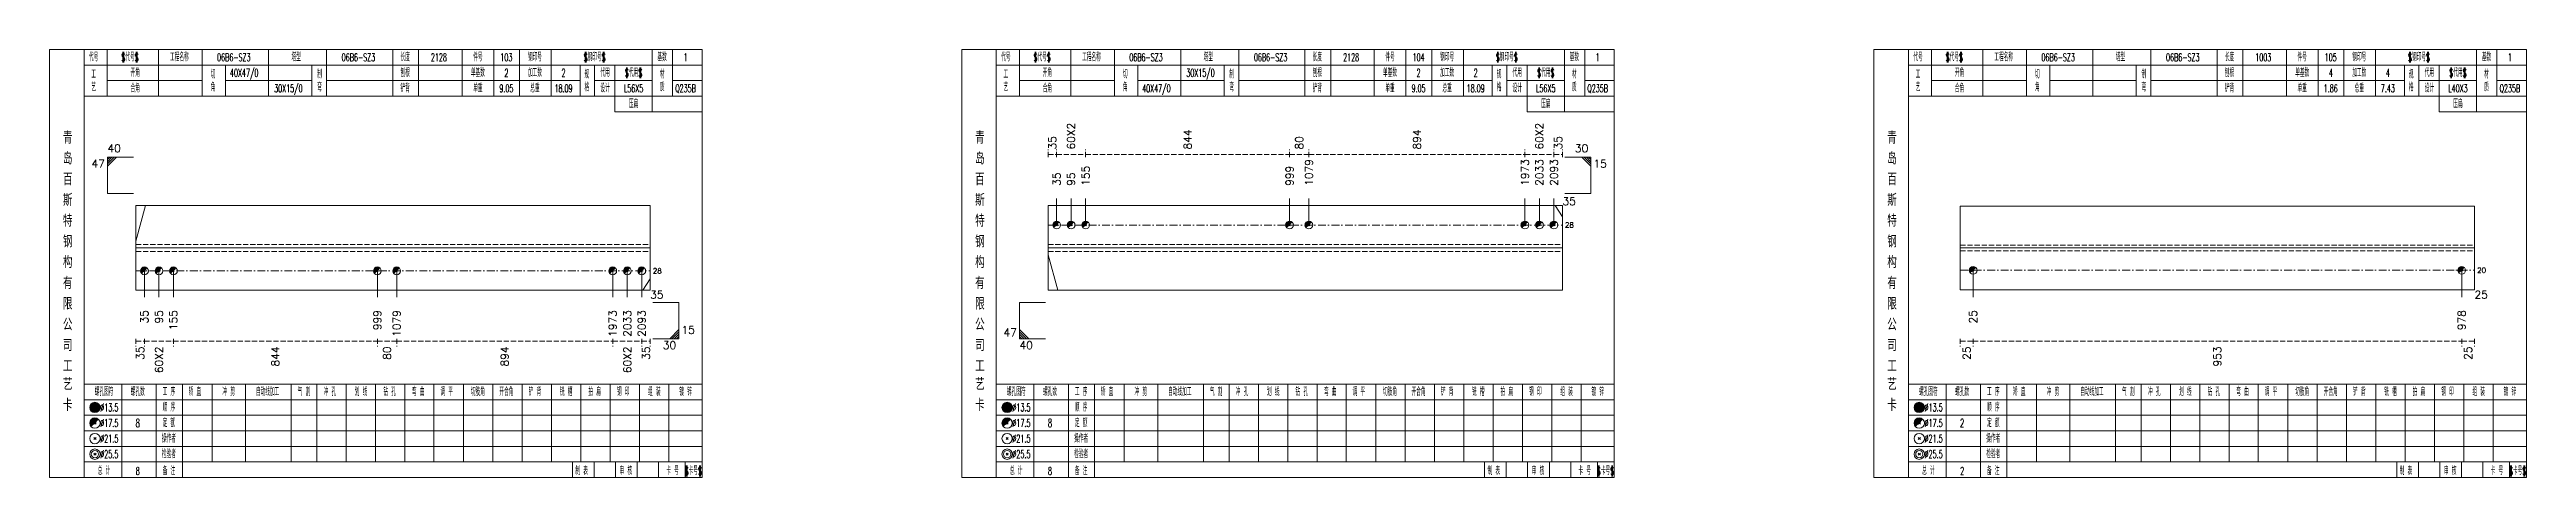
# Model space of a CAD drawing. Extents: x -533 to 8774, y 0 to 7979.
# Drawn here: x 703 to 1657, y 7758 to 7923 of the extents above; entities that cross this region are included whole.
import ezdxf
from ezdxf.enums import TextEntityAlignment as Align

# ---------------------------------------------------------------- set-up
doc = ezdxf.new("R2010")
doc.units = 0
doc.header["$MEASUREMENT"] = 0
doc.linetypes.add('一点画线', pattern=[5.2, 3, -1, 0.2, -1])
doc.linetypes.add('虚线', pattern=[2.75, 2, -0.75])
doc.layers.get('0').update_dxf_attribs({"linetype": 'CONTINUOUS', "lineweight": 25})
for name, color, linetype, lineweight in [('1', 7, 'CONTINUOUS', 25), ('4', 7, 'CONTINUOUS', 25), ('5', 7, 'CONTINUOUS', 25)]:
    doc.layers.add(name, color=color, linetype=linetype, lineweight=lineweight)
doc.styles.get("Standard").update_dxf_attribs({"font": 'simplex.shx', "width": 0.7, "height": 3, "bigfont": 'gbhzfs.shx'})

# ---------------------------------------------------------------- blocks, each defined once
blk = doc.blocks.new('孔17.5')
at = {"layer": '5', "color": 7, "linetype": 'Continuous', "lineweight": 0}
for p, q in [((-0.2, -0.2), (0.2, 0.2)), ((-0.2, 0.2), (0.2, -0.2))]:
    blk.add_line(p, q, dxfattribs=at)
at = {"layer": '5', "color": 7, "linetype": 'Continuous', "lineweight": 13}
blk.add_circle((0, 0), 1, dxfattribs=at)
for radius in [0.9, 0.8, 0.7, 0.6, 0.5, 0.4, 0.3, 0.2, 0.1]:
    blk.add_arc((0, 0), radius, 45, 225, dxfattribs=at)

msp = doc.modelspace()

# ---------------------------------------------------------------- linework, layer by layer
at = {"color": 8, "linetype": '虚线', "lineweight": 9}
for p, q in [((1087.5, 7881.27), (1087.5, 7884.27)), ((1087.5, 7882.27), (1090.76, 7882.27)), ((1090.76, 7881.27), (1090.76, 7884.27)), ((1090.76, 7881.27), (1090.76, 7884.27)), ((1090.76, 7882.27), (1101.93, 7882.27)), ((1101.93, 7881.27), (1101.93, 7884.27)), ((1101.93, 7881.27), (1101.93, 7884.27)), ((1101.93, 7882.27), (1180.5, 7882.27)), ((1180.5, 7881.27), (1180.5, 7884.27)), ((1180.5, 7881.27), (1180.5, 7884.27)), ((1180.5, 7882.27), (1187.95, 7882.27)), ((1187.95, 7881.27), (1187.95, 7884.27)), ((1187.95, 7881.27), (1187.95, 7884.27)), ((1187.95, 7882.27), (1271.17, 7882.27)), ((1271.17, 7881.27), (1271.17, 7884.27)), ((1271.17, 7881.27), (1271.17, 7884.27)), ((1271.17, 7882.27), (1282.34, 7882.27)), ((1282.34, 7881.27), (1282.34, 7884.27)), ((1282.34, 7881.27), (1282.34, 7884.27)), ((1282.34, 7882.27), (1285.6, 7882.27)), ((1285.6, 7881.27), (1285.6, 7884.27)), ((736.1, 7811.27), (736.1, 7808.27)), ((736.1, 7810.27), (739.36, 7810.27)), ((739.36, 7811.27), (739.36, 7808.27)), ((739.36, 7811.27), (739.36, 7808.27)), ((739.36, 7810.27), (750.53, 7810.27)), ((750.53, 7811.27), (750.53, 7808.27)), ((750.53, 7811.27), (750.53, 7808.27)), ((750.53, 7810.27), (829.1, 7810.27)), ((829.1, 7811.27), (829.1, 7808.27)), ((829.1, 7811.27), (829.1, 7808.27)), ((829.1, 7810.27), (836.55, 7810.27)), ((836.55, 7811.27), (836.55, 7808.27)), ((836.55, 7811.27), (836.55, 7808.27)), ((836.55, 7810.27), (919.77, 7810.27)), ((919.77, 7811.27), (919.77, 7808.27)), ((919.77, 7811.27), (919.77, 7808.27)), ((919.77, 7810.27), (930.94, 7810.27)), ((930.94, 7811.27), (930.94, 7808.27)), ((930.94, 7811.27), (930.94, 7808.27)), ((930.94, 7810.27), (934.2, 7810.27)), ((934.2, 7811.27), (934.2, 7808.27)), ((1438.9, 7811.27), (1438.9, 7808.27)), ((1438.9, 7810.27), (1443.84, 7810.27)), ((1443.84, 7811.27), (1443.84, 7808.27)), ((1443.84, 7811.27), (1443.84, 7808.27)), ((1443.84, 7810.27), (1632.06, 7810.27)), ((1632.06, 7811.27), (1632.06, 7808.27)), ((1632.06, 7811.27), (1632.06, 7808.27)), ((1632.06, 7810.27), (1637, 7810.27)), ((1637, 7811.27), (1637, 7808.27))]:
    msp.add_line(p, q, dxfattribs=at)
at = {"color": 7, "linetype": 'Continuous', "lineweight": 13}
for p, q in [((725.1, 7881.27), (735.1, 7881.27)), ((725.1, 7867.27), (725.1, 7881.27)), ((725.97, 7881.27), (725.1, 7880.4)), ((726.85, 7881.27), (725.1, 7879.52)), ((727.72, 7881.27), (725.1, 7878.65)), ((728.6, 7881.27), (725.1, 7877.77)), ((1296.6, 7881.27), (1286.6, 7881.27)), ((1293.1, 7881.27), (1296.6, 7877.77)), ((1293.97, 7881.27), (1296.6, 7878.65)), ((1294.85, 7881.27), (1296.6, 7879.52)), ((1295.72, 7881.27), (1296.6, 7880.4)), ((1296.6, 7867.27), (1296.6, 7881.27)), ((725.1, 7867.27), (735.1, 7867.27)), ((736.1, 7848.9), (739.82, 7862.61)), ((1090.76, 7855.11), (1090.76, 7865.27)), ((1096.34, 7855.11), (1096.34, 7865.27)), ((1101.93, 7855.11), (1101.93, 7865.27)), ((1180.5, 7855.11), (1180.5, 7865.27)), ((1187.95, 7855.11), (1187.95, 7865.27)), ((1271.17, 7855.11), (1271.17, 7865.27)), ((1276.76, 7855.11), (1276.76, 7865.27)), ((1282.34, 7855.11), (1282.34, 7865.27)), ((1285.6, 7858.23), (1282.81, 7862.61)), ((1296.6, 7867.27), (1286.6, 7867.27)), ((1087.5, 7843.64), (1091.22, 7829.93)), ((739.36, 7837.43), (739.36, 7827.27)), ((744.94, 7837.43), (744.94, 7827.27)), ((750.53, 7837.43), (750.53, 7827.27)), ((829.1, 7837.43), (829.1, 7827.27)), ((836.55, 7837.43), (836.55, 7827.27)), ((919.77, 7837.43), (919.77, 7827.27)), ((925.36, 7837.43), (925.36, 7827.27)), ((930.94, 7837.43), (930.94, 7827.27)), ((934.2, 7834.31), (931.41, 7829.93)), ((1443.84, 7837.65), (1443.84, 7827.27)), ((1632.06, 7837.65), (1632.06, 7827.27)), ((945.2, 7825.27), (935.2, 7825.27)), ((945.2, 7825.27), (945.2, 7811.27)), ((1076.5, 7825.27), (1086.5, 7825.27)), ((1076.5, 7825.27), (1076.5, 7811.27)), ((945.2, 7811.27), (935.2, 7811.27)), ((941.7, 7811.27), (945.2, 7814.77)), ((942.57, 7811.27), (945.2, 7813.9)), ((943.45, 7811.27), (945.2, 7813.02)), ((944.32, 7811.27), (945.2, 7812.15)), ((1080, 7811.27), (1076.5, 7814.77)), ((1079.12, 7811.27), (1076.5, 7813.9)), ((1078.25, 7811.27), (1076.5, 7813.02)), ((1077.38, 7811.27), (1076.5, 7812.15)), ((1076.5, 7811.27), (1086.5, 7811.27))]:
    msp.add_line(p, q, dxfattribs=at)
at = {"color": 7, "linetype": 'Continuous', "lineweight": 18}
for p, q in [((736.1, 7862.61), (736.1, 7829.93)), ((736.1, 7862.61), (934.2, 7862.61)), ((934.2, 7862.61), (934.2, 7829.93)), ((1087.5, 7862.61), (1087.5, 7829.93)), ((1087.5, 7862.61), (1285.6, 7862.61)), ((1285.6, 7862.61), (1285.6, 7829.93)), ((1438.9, 7862.4), (1438.9, 7830.15)), ((1438.9, 7862.4), (1637, 7862.4)), ((1637, 7862.4), (1637, 7830.15)), ((736.1, 7846.27), (934.2, 7846.27)), ((1087.5, 7846.27), (1285.6, 7846.27)), ((1438.9, 7846.27), (1637, 7846.27))]:
    msp.add_line(p, q, dxfattribs=at)
at = {"color": 3, "linetype": '一点画线', "lineweight": 13}
for p, q in [((1087.5, 7855.11), (1285.6, 7855.11)), ((736.1, 7837.43), (934.2, 7837.43)), ((1438.9, 7837.65), (1637, 7837.65))]:
    msp.add_line(p, q, dxfattribs=at)
at = {"color": 1, "linetype": '虚线', "lineweight": 18}
for p, q in [((736.1, 7847.61), (934.2, 7847.61)), ((736.1, 7844.93), (934.2, 7844.93)), ((1087.5, 7847.61), (1285.6, 7847.61)), ((1087.5, 7844.93), (1285.6, 7844.93)), ((1438.9, 7847.4), (1637, 7847.4)), ((1438.9, 7845.15), (1637, 7845.15))]:
    msp.add_line(p, q, dxfattribs=at)
at = {"layer": '1', "color": 7, "linetype": 'Continuous', "lineweight": 18}
for p, q in [((736.1, 7829.93), (934.2, 7829.93)), ((1087.5, 7829.93), (1285.6, 7829.93)), ((1438.9, 7830.15), (1637, 7830.15))]:
    msp.add_line(p, q, dxfattribs=at)
at = {"layer": '4', "color": 1, "linetype": 'Continuous', "lineweight": 18}
for p, q in [((716.1, 7757.77), (716.1, 7922.77)), ((725, 7904.77), (725, 7922.77)), ((744.8, 7904.77), (744.8, 7922.77)), ((761.6, 7904.77), (761.6, 7922.77)), ((787.2, 7904.77), (787.2, 7922.77)), ((809.5, 7904.77), (809.5, 7922.77)), ((835, 7904.77), (835, 7922.77)), ((845, 7904.77), (845, 7922.77)), ((861.7, 7904.77), (861.7, 7922.77)), ((873.9, 7904.77), (873.9, 7922.77)), ((883.9, 7904.77), (883.9, 7922.77)), ((896.1, 7904.77), (896.1, 7922.77)), ((935, 7898.77), (935, 7922.77)), ((942.8, 7904.77), (942.8, 7922.77)), ((1067.5, 7757.77), (1067.5, 7922.77)), ((1076.4, 7904.77), (1076.4, 7922.77)), ((1096.2, 7904.77), (1096.2, 7922.77)), ((1113, 7904.77), (1113, 7922.77)), ((1138.6, 7904.77), (1138.6, 7922.77)), ((1160.9, 7904.77), (1160.9, 7922.77)), ((1186.4, 7904.77), (1186.4, 7922.77)), ((1196.4, 7904.77), (1196.4, 7922.77)), ((1213.1, 7904.77), (1213.1, 7922.77)), ((1225.3, 7904.77), (1225.3, 7922.77)), ((1235.3, 7904.77), (1235.3, 7922.77)), ((1247.5, 7904.77), (1247.5, 7922.77)), ((1286.4, 7898.77), (1286.4, 7922.77)), ((1294.2, 7904.77), (1294.2, 7922.77)), ((1418.9, 7757.77), (1418.9, 7922.77)), ((1427.8, 7904.77), (1427.8, 7922.77)), ((1447.6, 7904.77), (1447.6, 7922.77)), ((1464.4, 7904.77), (1464.4, 7922.77)), ((1490, 7904.77), (1490, 7922.77)), ((1512.3, 7904.77), (1512.3, 7922.77)), ((1537.8, 7904.77), (1537.8, 7922.77)), ((1547.8, 7904.77), (1547.8, 7922.77)), ((1564.5, 7904.77), (1564.5, 7922.77)), ((1576.7, 7904.77), (1576.7, 7922.77)), ((1586.7, 7904.77), (1586.7, 7922.77)), ((1598.9, 7904.77), (1598.9, 7922.77)), ((1637.8, 7898.77), (1637.8, 7922.77)), ((1645.6, 7904.77), (1645.6, 7922.77)), ((716.1, 7916.77), (954.2, 7916.77)), ((725, 7910.77), (761.6, 7910.77)), ((770.6, 7904.77), (770.6, 7916.77)), ((770.6, 7910.77), (803.9, 7910.77)), ((803.9, 7904.77), (803.9, 7916.77)), ((809.5, 7910.77), (907.2, 7910.77)), ((907.2, 7904.77), (907.2, 7916.77)), ((912.8, 7904.77), (912.8, 7916.77)), ((912.8, 7910.77), (935, 7910.77)), ((920.6, 7898.77), (920.6, 7916.77)), ((942.8, 7910.77), (954.2, 7910.77)), ((1067.5, 7916.77), (1305.6, 7916.77)), ((1076.4, 7910.77), (1113, 7910.77)), ((1122, 7904.77), (1122, 7916.77)), ((1122, 7910.77), (1155.3, 7910.77)), ((1155.3, 7904.77), (1155.3, 7916.77)), ((1160.9, 7910.77), (1258.6, 7910.77)), ((1258.6, 7904.77), (1258.6, 7916.77)), ((1264.2, 7904.77), (1264.2, 7916.77)), ((1264.2, 7910.77), (1286.4, 7910.77)), ((1272, 7898.77), (1272, 7916.77)), ((1294.2, 7910.77), (1305.6, 7910.77)), ((1418.9, 7916.77), (1657, 7916.77)), ((1427.8, 7910.77), (1464.4, 7910.77)), ((1473.4, 7904.77), (1473.4, 7916.77)), ((1473.4, 7910.77), (1506.7, 7910.77)), ((1506.7, 7904.77), (1506.7, 7916.77)), ((1512.3, 7910.77), (1610, 7910.77)), ((1610, 7904.77), (1610, 7916.77)), ((1615.6, 7904.77), (1615.6, 7916.77)), ((1615.6, 7910.77), (1637.8, 7910.77)), ((1623.4, 7898.77), (1623.4, 7916.77)), ((1645.6, 7910.77), (1657, 7910.77)), ((716.1, 7904.77), (954.2, 7904.77)), ((1067.5, 7904.77), (1305.6, 7904.77)), ((1418.9, 7904.77), (1657, 7904.77)), ((920.6, 7898.77), (954.2, 7898.77)), ((1272, 7898.77), (1305.6, 7898.77)), ((1623.4, 7898.77), (1657, 7898.77)), ((716.1, 7793.77), (954.2, 7793.77)), ((716.1, 7787.77), (954.2, 7787.77)), ((730.6, 7757.77), (730.6, 7793.77)), ((743.9, 7757.77), (743.9, 7793.77)), ((754, 7757.77), (754, 7793.77)), ((765.4, 7763.77), (765.4, 7793.77)), ((778.3, 7763.77), (778.3, 7793.77)), ((795.9, 7763.77), (795.9, 7793.77)), ((805.8, 7763.77), (805.8, 7793.77)), ((817.1, 7763.77), (817.1, 7793.77)), ((828.4, 7763.77), (828.4, 7793.77)), ((839.7, 7763.77), (839.7, 7793.77)), ((850.9, 7763.77), (850.9, 7793.77)), ((862.3, 7763.77), (862.3, 7793.77)), ((873.6, 7763.77), (873.6, 7793.77)), ((884.9, 7763.77), (884.9, 7793.77)), ((896.2, 7763.77), (896.2, 7793.77)), ((907.5, 7763.77), (907.5, 7793.77)), ((918.8, 7763.77), (918.8, 7793.77)), ((930.1, 7763.77), (930.1, 7793.77)), ((941.4, 7763.77), (941.4, 7793.77)), ((1067.5, 7793.77), (1305.6, 7793.77)), ((1067.5, 7787.77), (1305.6, 7787.77)), ((1082, 7757.77), (1082, 7793.77)), ((1095.3, 7757.77), (1095.3, 7793.77)), ((1105.4, 7757.77), (1105.4, 7793.77)), ((1116.8, 7763.77), (1116.8, 7793.77)), ((1129.7, 7763.77), (1129.7, 7793.77)), ((1147.3, 7763.77), (1147.3, 7793.77)), ((1157.2, 7763.77), (1157.2, 7793.77)), ((1168.5, 7763.77), (1168.5, 7793.77)), ((1179.8, 7763.77), (1179.8, 7793.77)), ((1191.1, 7763.77), (1191.1, 7793.77)), ((1202.3, 7763.77), (1202.3, 7793.77)), ((1213.7, 7763.77), (1213.7, 7793.77)), ((1225, 7763.77), (1225, 7793.77)), ((1236.3, 7763.77), (1236.3, 7793.77)), ((1247.6, 7763.77), (1247.6, 7793.77)), ((1258.9, 7763.77), (1258.9, 7793.77)), ((1270.2, 7763.77), (1270.2, 7793.77)), ((1281.5, 7763.77), (1281.5, 7793.77)), ((1292.8, 7763.77), (1292.8, 7793.77)), ((1418.9, 7793.77), (1657, 7793.77)), ((1418.9, 7787.77), (1657, 7787.77)), ((1433.4, 7757.77), (1433.4, 7793.77)), ((1446.7, 7757.77), (1446.7, 7793.77)), ((1456.8, 7757.77), (1456.8, 7793.77)), ((1468.2, 7763.77), (1468.2, 7793.77)), ((1481.1, 7763.77), (1481.1, 7793.77)), ((1498.7, 7763.77), (1498.7, 7793.77)), ((1508.6, 7763.77), (1508.6, 7793.77)), ((1519.9, 7763.77), (1519.9, 7793.77)), ((1531.2, 7763.77), (1531.2, 7793.77)), ((1542.5, 7763.77), (1542.5, 7793.77)), ((1553.7, 7763.77), (1553.7, 7793.77)), ((1565.1, 7763.77), (1565.1, 7793.77)), ((1576.4, 7763.77), (1576.4, 7793.77)), ((1587.7, 7763.77), (1587.7, 7793.77)), ((1599, 7763.77), (1599, 7793.77)), ((1610.3, 7763.77), (1610.3, 7793.77)), ((1621.6, 7763.77), (1621.6, 7793.77)), ((1632.9, 7763.77), (1632.9, 7793.77)), ((1644.2, 7763.77), (1644.2, 7793.77)), ((716.1, 7781.77), (954.2, 7781.77)), ((1067.5, 7781.77), (1305.6, 7781.77)), ((1418.9, 7781.77), (1657, 7781.77)), ((716.1, 7775.77), (954.2, 7775.77)), ((716.1, 7769.77), (954.2, 7769.77)), ((1067.5, 7775.77), (1305.6, 7775.77)), ((1067.5, 7769.77), (1305.6, 7769.77)), ((1418.9, 7775.77), (1657, 7775.77)), ((1418.9, 7769.77), (1657, 7769.77)), ((716.1, 7763.77), (954.2, 7763.77)), ((904.2, 7757.77), (904.2, 7763.77)), ((912.6, 7757.77), (912.6, 7763.77)), ((920.8, 7757.77), (920.8, 7763.77)), ((929.2, 7757.77), (929.2, 7763.77)), ((937.4, 7757.77), (937.4, 7763.77)), ((947.7, 7757.77), (947.7, 7763.77)), ((1067.5, 7763.77), (1305.6, 7763.77)), ((1255.6, 7757.77), (1255.6, 7763.77)), ((1264, 7757.77), (1264, 7763.77)), ((1272.2, 7757.77), (1272.2, 7763.77)), ((1280.6, 7757.77), (1280.6, 7763.77)), ((1288.8, 7757.77), (1288.8, 7763.77)), ((1299.1, 7757.77), (1299.1, 7763.77)), ((1418.9, 7763.77), (1657, 7763.77)), ((1607, 7757.77), (1607, 7763.77)), ((1615.4, 7757.77), (1615.4, 7763.77)), ((1623.6, 7757.77), (1623.6, 7763.77)), ((1632, 7757.77), (1632, 7763.77)), ((1640.2, 7757.77), (1640.2, 7763.77)), ((1650.5, 7757.77), (1650.5, 7763.77))]:
    msp.add_line(p, q, dxfattribs=at)
at = {"layer": '4', "color": 7, "linetype": 'Continuous', "lineweight": 0}
for p, q in [((719.9, 7778.37), (720.7, 7779.17)), ((719.9, 7779.17), (720.7, 7778.37)), ((1071.3, 7778.37), (1072.1, 7779.17)), ((1071.3, 7779.17), (1072.1, 7778.37)), ((1422.7, 7778.37), (1423.5, 7779.17)), ((1422.7, 7779.17), (1423.5, 7778.37))]:
    msp.add_line(p, q, dxfattribs=at)
at = {"layer": '4', "color": 7, "linetype": 'Continuous', "lineweight": 13}
for p, q in [((720.1, 7784.57), (720.5, 7784.97)), ((720.5, 7784.57), (720.1, 7784.97)), ((1071.5, 7784.57), (1071.9, 7784.97)), ((1071.9, 7784.57), (1071.5, 7784.97)), ((1422.9, 7784.57), (1423.3, 7784.97)), ((1423.3, 7784.57), (1422.9, 7784.97)), ((719.9, 7772.37), (720.7, 7773.17)), ((720.7, 7772.37), (719.9, 7773.17)), ((1071.3, 7772.37), (1072.1, 7773.17)), ((1072.1, 7772.37), (1071.3, 7773.17)), ((1422.7, 7772.37), (1423.5, 7773.17)), ((1423.5, 7772.37), (1422.7, 7773.17)), ((719.9, 7766.37), (720.7, 7767.17)), ((720.7, 7766.37), (719.9, 7767.17)), ((1071.3, 7766.37), (1072.1, 7767.17)), ((1072.1, 7766.37), (1071.3, 7767.17)), ((1422.7, 7766.37), (1423.5, 7767.17)), ((1423.5, 7766.37), (1422.7, 7767.17))]:
    msp.add_line(p, q, dxfattribs=at)
at = {"layer": '4', "color": 1, "linetype": 'Continuous', "lineweight": 18}
for points in [[(702.8, 7922.77), (702.8, 7757.77), (954.2, 7757.77), (954.2, 7922.77)], [(1054.2, 7922.77), (1054.2, 7757.77), (1305.6, 7757.77), (1305.6, 7922.77)], [(1405.6, 7922.77), (1405.6, 7757.77), (1657, 7757.77), (1657, 7922.77)]]:
    msp.add_lwpolyline(points, close=True, dxfattribs=at)
at = {"layer": '4', "color": 7, "linetype": 'Continuous', "lineweight": 13}
for centre, radius in [((720.3, 7784.77), 2), ((720.3, 7784.77), 1.8), ((720.3, 7784.77), 1.6), ((1071.7, 7784.77), 2), ((1071.7, 7784.77), 1.8), ((1071.7, 7784.77), 1.6), ((1423.1, 7784.77), 2), ((1423.1, 7784.77), 1.8), ((1423.1, 7784.77), 1.6), ((720.3, 7778.77), 2), ((720.3, 7784.77), 1.4), ((720.3, 7784.77), 1.2), ((720.3, 7784.77), 1), ((720.3, 7784.77), 0.8), ((720.3, 7784.77), 0.6), ((720.3, 7784.77), 0.4), ((720.3, 7784.77), 0.2), ((1071.7, 7778.77), 2), ((1071.7, 7784.77), 1.4), ((1071.7, 7784.77), 1.2), ((1071.7, 7784.77), 1), ((1071.7, 7784.77), 0.8), ((1071.7, 7784.77), 0.6), ((1071.7, 7784.77), 0.4), ((1071.7, 7784.77), 0.2), ((1423.1, 7778.77), 2), ((1423.1, 7784.77), 1.4), ((1423.1, 7784.77), 1.2), ((1423.1, 7784.77), 1), ((1423.1, 7784.77), 0.8), ((1423.1, 7784.77), 0.6), ((1423.1, 7784.77), 0.4), ((1423.1, 7784.77), 0.2), ((720.3, 7772.77), 2), ((720.3, 7766.77), 2), ((720.3, 7766.77), 1.4), ((1071.7, 7772.77), 2), ((1071.7, 7766.77), 2), ((1071.7, 7766.77), 1.4), ((1423.1, 7772.77), 2), ((1423.1, 7766.77), 2), ((1423.1, 7766.77), 1.4)]:
    msp.add_circle(centre, radius, dxfattribs=at)
for centre, radius in [((720.3, 7778.77), 1.8), ((720.3, 7778.77), 1.6), ((720.3, 7778.77), 1.4), ((720.3, 7778.77), 1.2), ((720.3, 7778.77), 1), ((720.3, 7778.77), 0.8), ((720.3, 7778.77), 0.6), ((720.3, 7778.77), 0.4), ((720.3, 7778.77), 0.2), ((1071.7, 7778.77), 1.8), ((1071.7, 7778.77), 1.6), ((1071.7, 7778.77), 1.4), ((1071.7, 7778.77), 1.2), ((1071.7, 7778.77), 1), ((1071.7, 7778.77), 0.8), ((1071.7, 7778.77), 0.6), ((1071.7, 7778.77), 0.4), ((1071.7, 7778.77), 0.2), ((1423.1, 7778.77), 1.8), ((1423.1, 7778.77), 1.6), ((1423.1, 7778.77), 1.4), ((1423.1, 7778.77), 1.2), ((1423.1, 7778.77), 1), ((1423.1, 7778.77), 0.8), ((1423.1, 7778.77), 0.6), ((1423.1, 7778.77), 0.4), ((1423.1, 7778.77), 0.2)]:
    msp.add_arc(centre, radius, 45, 225, dxfattribs=at)

# ---------------------------------------------------------------- block references
at = {"color": 7, "linetype": 'Continuous', "lineweight": 13, "xscale": 1.5, "yscale": 1.5, "zscale": 1.5}
for p in [(1090.76, 7855.11), (1096.34, 7855.11), (1101.93, 7855.11), (1180.5, 7855.11), (1187.95, 7855.11), (1271.17, 7855.11), (1276.76, 7855.11), (1282.34, 7855.11)]:
    msp.add_blockref('孔17.5', p, dxfattribs=at)
at = {"layer": '1', "color": 7, "linetype": 'Continuous', "lineweight": 13, "xscale": 1.5, "yscale": 1.5, "zscale": 1.5}
for p in [(739.36, 7837.43), (744.94, 7837.43), (750.53, 7837.43), (829.1, 7837.43), (836.55, 7837.43), (919.77, 7837.43), (925.36, 7837.43), (930.94, 7837.43), (1443.84, 7837.65), (1632.06, 7837.65)]:
    msp.add_blockref('孔17.5', p, dxfattribs=at)

# ---------------------------------------------------------------- texts
at = {"color": 8, "linetype": 'Continuous', "lineweight": 9}
for s, p in [('60X2', (1096.34, 7884.27)), ('844', (1141.21, 7884.27)), ('894', (1229.56, 7884.27)), ('60X2', (1276.76, 7884.27)), ('35', (1089.13, 7884.27)), ('80', (1184.22, 7884.27)), ('35', (1283.97, 7884.27))]:
    msp.add_text(s, height=3, rotation=90, dxfattribs=at).set_placement(p, align=Align.MIDDLE_LEFT)
at = {"color": 7, "linetype": 'Continuous', "lineweight": 13}
for s, p in [('40', (725.1, 7882.27)), ('15', (946.2, 7812.27))]:
    msp.add_text(s, height=3, dxfattribs=at).set_placement(p, align=Align.BOTTOM_LEFT)
for s, p in [('30', (1295.6, 7882.27)), ('47', (1075.5, 7811.27))]:
    msp.add_text(s, height=3, dxfattribs=at).set_placement(p, align=Align.BOTTOM_RIGHT)
for s, p in [('47', (724.1, 7880.27)), ('30', (944.2, 7810.27))]:
    msp.add_text(s, height=3, dxfattribs=at).set_placement(p, align=Align.TOP_RIGHT)
for s, p in [('35', (1090.76, 7870.27)), ('95', (1096.34, 7870.27)), ('155', (1101.93, 7870.27)), ('999', (1180.5, 7870.27)), ('1079', (1187.95, 7870.27)), ('1973', (1271.17, 7870.27)), ('2033', (1276.76, 7870.27)), ('2093', (1282.34, 7870.27))]:
    msp.add_text(s, height=3, rotation=90, dxfattribs=at).set_placement(p, align=Align.MIDDLE_LEFT)
for s, p in [('15', (1297.6, 7880.27)), ('40', (1076.5, 7810.27))]:
    msp.add_text(s, height=3, dxfattribs=at).set_placement(p, align=Align.TOP_LEFT)
for s, height, p in [('35', 3, (1285.6, 7864.27)), ('28', 2, (1286.6, 7855.11)), ('28', 2, (935.2, 7837.43)), ('20', 2, (1638, 7837.65))]:
    msp.add_text(s, height=height, dxfattribs=at).set_placement(p, align=Align.MIDDLE_LEFT)
at = {"color": 8, "linetype": 'Continuous', "lineweight": 9}
for s, p in [('35', (737.73, 7808.27)), ('60X2', (744.94, 7808.27)), ('844', (789.81, 7808.27)), ('80', (832.82, 7808.27)), ('894', (878.16, 7808.27)), ('60X2', (925.36, 7808.27)), ('35', (932.57, 7808.27)), ('25', (1441.37, 7808.27)), ('953', (1537.95, 7808.27)), ('25', (1634.53, 7808.27))]:
    msp.add_text(s, height=3, rotation=90, dxfattribs=at).set_placement(p, align=Align.MIDDLE_RIGHT)
at = {"layer": '1', "color": 7, "linetype": 'Continuous', "lineweight": 13}
for s, p in [('35', (934.2, 7828.27)), ('25', (1637, 7828.27))]:
    msp.add_text(s, height=3, dxfattribs=at).set_placement(p, align=Align.MIDDLE_LEFT)
for s, p in [('35', (739.36, 7822.27)), ('95', (744.94, 7822.27)), ('155', (750.53, 7822.27)), ('999', (829.1, 7822.27)), ('1079', (836.55, 7822.27)), ('1973', (919.77, 7822.27)), ('2033', (925.36, 7822.27)), ('2093', (930.94, 7822.27)), ('25', (1443.84, 7822.27)), ('978', (1632.06, 7822.27))]:
    msp.add_text(s, height=3, rotation=90, dxfattribs=at).set_placement(p, align=Align.MIDDLE_RIGHT)
at = {"layer": '4', "color": 1, "linetype": 'Continuous', "lineweight": 13}
for s, height, width, p in [('代号', 3, 0.6, (719.8, 7919.77)), ('$代号$', 3, 0.6, (733.8, 7919.77)), ('工程名称', 3, 0.6, (752.8, 7919.77)), ('06B6-SZ3', 3, 0.6, (773.8, 7919.77)), ('塔型', 3, 0.6, (797.8, 7919.77)), ('06B6-SZ3', 3, 0.6, (821.8, 7919.77)), ('长度', 3, 0.6, (839.8, 7919.77)), ('2128', 3, 0.6, (852.8, 7919.77)), ('件号', 3, 0.6, (867.8, 7919.77)), ('103', 3, 0.6, (878.8, 7919.77)), ('钢印号', 3, 0.6, (889.8, 7919.77)), ('$钢印号$', 3, 0.6, (912.8, 7919.77)), ('基数', 3, 0.6, (938.8, 7919.77)), ('1', 3, 0.6, (947.8, 7919.77)), ('代号', 3, 0.6, (1071.2, 7919.77)), ('$代号$', 3, 0.6, (1085.2, 7919.77)), ('工程名称', 3, 0.6, (1104.2, 7919.77)), ('06B6-SZ3', 3, 0.6, (1125.2, 7919.77)), ('塔型', 3, 0.6, (1149.2, 7919.77)), ('06B6-SZ3', 3, 0.6, (1173.2, 7919.77)), ('长度', 3, 0.6, (1191.2, 7919.77)), ('2128', 3, 0.6, (1204.2, 7919.77)), ('件号', 3, 0.6, (1219.2, 7919.77)), ('104', 3, 0.6, (1230.2, 7919.77)), ('钢印号', 3, 0.6, (1241.2, 7919.77)), ('$钢印号$', 3, 0.6, (1264.2, 7919.77)), ('基数', 3, 0.6, (1290.2, 7919.77)), ('1', 3, 0.6, (1299.2, 7919.77)), ('代号', 3, 0.6, (1422.6, 7919.77)), ('$代号$', 3, 0.6, (1436.6, 7919.77)), ('工程名称', 3, 0.6, (1455.6, 7919.77)), ('06B6-SZ3', 3, 0.6, (1476.6, 7919.77)), ('塔型', 3, 0.6, (1500.6, 7919.77)), ('06B6-SZ3', 3, 0.6, (1524.6, 7919.77)), ('长度', 3, 0.6, (1542.6, 7919.77)), ('1003', 3, 0.6, (1555.6, 7919.77)), ('件号', 3, 0.6, (1570.6, 7919.77)), ('105', 3, 0.6, (1581.6, 7919.77)), ('钢印号', 3, 0.6, (1592.6, 7919.77)), ('$钢印号$', 3, 0.6, (1615.6, 7919.77)), ('基数', 3, 0.6, (1641.6, 7919.77)), ('1', 3, 0.6, (1650.6, 7919.77)), ('工', 3, 0.6, (719.8, 7913.17)), ('开角', 3, 0.6, (735.8, 7913.77)), ('切', 3, 0.6, (765.8, 7913.17)), ('40X47/0', 3, 0.6, (777.8, 7913.77)), ('制', 3, 0.6, (806.8, 7913.17)), ('刨根', 3, 0.6, (839.8, 7913.77)), ('单基数', 3, 0.6, (867.8, 7913.77)), ('2', 3, 0.6, (878.8, 7913.77)), ('加工数', 3, 0.6, (889.8, 7913.77)), ('2', 3, 0.6, (900.8, 7913.77)), ('规', 3, 0.6, (909.8, 7913.17)), ('代用', 3, 0.6, (916.8, 7913.77)), ('$代用$', 3, 0.6, (927.8, 7913.77)), ('材', 3, 0.6, (938.8, 7913.17)), ('工', 3, 0.6, (1071.2, 7913.17)), ('开角', 3, 0.6, (1087.2, 7913.77)), ('切', 3, 0.6, (1117.2, 7913.17)), ('30X15/0', 3, 0.6, (1146.2, 7913.77)), ('制', 3, 0.6, (1158.2, 7913.17)), ('刨根', 3, 0.6, (1191.2, 7913.77)), ('单基数', 3, 0.6, (1219.2, 7913.77)), ('2', 3, 0.6, (1230.2, 7913.77)), ('加工数', 3, 0.6, (1241.2, 7913.77)), ('2', 3, 0.6, (1252.2, 7913.77)), ('规', 3, 0.6, (1261.2, 7913.17)), ('代用', 3, 0.6, (1268.2, 7913.77)), ('$代用$', 3, 0.6, (1279.2, 7913.77)), ('材', 3, 0.6, (1290.2, 7913.17)), ('工', 3, 0.6, (1422.6, 7913.17)), ('开角', 3, 0.6, (1438.6, 7913.77)), ('切', 3, 0.6, (1468.6, 7913.17)), ('制', 3, 0.6, (1509.6, 7913.17)), ('刨根', 3, 0.6, (1542.6, 7913.77)), ('单基数', 3, 0.6, (1570.6, 7913.77)), ('4', 3, 0.6, (1581.6, 7913.77)), ('加工数', 3, 0.6, (1592.6, 7913.77)), ('4', 3, 0.6, (1603.6, 7913.77)), ('规', 3, 0.6, (1612.6, 7913.17)), ('代用', 3, 0.6, (1619.6, 7913.77)), ('$代用$', 3, 0.6, (1630.6, 7913.77)), ('材', 3, 0.6, (1641.6, 7913.17)), ('艺', 3, 0.6, (719.8, 7908.17)), ('合角', 3, 0.6, (735.8, 7907.77)), ('角', 3, 0.6, (765.8, 7908.17)), ('30X15/0', 3, 0.6, (794.8, 7907.77)), ('弯', 3, 0.6, (806.8, 7908.17)), ('铲背', 3, 0.6, (839.8, 7907.77)), ('单重', 3, 0.6, (867.8, 7907.77)), ('9.05', 3, 0.6, (878.8, 7907.77)), ('总重', 3, 0.6, (889.8, 7907.77)), ('18.09', 3, 0.6, (900.8, 7907.77)), ('格', 3, 0.6, (909.8, 7908.17)), ('设计', 3, 0.6, (916.8, 7907.77)), ('L56X5', 3, 0.6, (927.8, 7907.77)), ('压扁', 3, 0.6, (927.8, 7901.77)), ('质', 3, 0.6, (938.8, 7908.17)), ('Q235B', 3, 0.6, (947.8, 7907.77)), ('艺', 3, 0.6, (1071.2, 7908.17)), ('合角', 3, 0.6, (1087.2, 7907.77)), ('角', 3, 0.6, (1117.2, 7908.17)), ('40X47/0', 3, 0.6, (1129.2, 7907.77)), ('弯', 3, 0.6, (1158.2, 7908.17)), ('铲背', 3, 0.6, (1191.2, 7907.77)), ('单重', 3, 0.6, (1219.2, 7907.77)), ('9.05', 3, 0.6, (1230.2, 7907.77)), ('总重', 3, 0.6, (1241.2, 7907.77)), ('18.09', 3, 0.6, (1252.2, 7907.77)), ('格', 3, 0.6, (1261.2, 7908.17)), ('设计', 3, 0.6, (1268.2, 7907.77)), ('L56X5', 3, 0.6, (1279.2, 7907.77)), ('压扁', 3, 0.6, (1279.2, 7901.77)), ('质', 3, 0.6, (1290.2, 7908.17)), ('Q235B', 3, 0.6, (1299.2, 7907.77)), ('艺', 3, 0.6, (1422.6, 7908.17)), ('合角', 3, 0.6, (1438.6, 7907.77)), ('角', 3, 0.6, (1468.6, 7908.17)), ('弯', 3, 0.6, (1509.6, 7908.17)), ('铲背', 3, 0.6, (1542.6, 7907.77)), ('单重', 3, 0.6, (1570.6, 7907.77)), ('1.86', 3, 0.6, (1581.6, 7907.77)), ('总重', 3, 0.6, (1592.6, 7907.77)), ('7.43', 3, 0.6, (1603.6, 7907.77)), ('格', 3, 0.6, (1612.6, 7908.17)), ('设计', 3, 0.6, (1619.6, 7907.77)), ('L40X3', 3, 0.6, (1630.6, 7907.77)), ('压扁', 3, 0.6, (1630.6, 7901.77)), ('质', 3, 0.6, (1641.6, 7908.17)), ('Q235B', 3, 0.6, (1650.6, 7907.77)), ('青', 4.6, 0.8, (709.8, 7888.77)), ('青', 4.6, 0.8, (1061.2, 7888.77)), ('青', 4.6, 0.8, (1412.6, 7888.77)), ('岛', 4.6, 0.8, (709.8, 7880.77)), ('岛', 4.6, 0.8, (1061.2, 7880.77)), ('岛', 4.6, 0.8, (1412.6, 7880.77)), ('百', 4.6, 0.8, (709.8, 7872.77)), ('百', 4.6, 0.8, (1061.2, 7872.77)), ('百', 4.6, 0.8, (1412.6, 7872.77)), ('斯', 4.6, 0.8, (709.8, 7864.77)), ('斯', 4.6, 0.8, (1061.2, 7864.77)), ('斯', 4.6, 0.8, (1412.6, 7864.77)), ('特', 4.6, 0.8, (709.8, 7856.77)), ('特', 4.6, 0.8, (1061.2, 7856.77)), ('特', 4.6, 0.8, (1412.6, 7856.77)), ('钢', 4.6, 0.8, (709.8, 7848.77)), ('构', 4.6, 0.8, (709.8, 7840.77)), ('钢', 4.6, 0.8, (1061.2, 7848.77)), ('构', 4.6, 0.8, (1061.2, 7840.77)), ('钢', 4.6, 0.8, (1412.6, 7848.77)), ('构', 4.6, 0.8, (1412.6, 7840.77)), ('有', 4.6, 0.8, (709.8, 7832.77)), ('有', 4.6, 0.8, (1061.2, 7832.77)), ('有', 4.6, 0.8, (1412.6, 7832.77)), ('限', 4.6, 0.8, (709.8, 7824.77)), ('限', 4.6, 0.8, (1061.2, 7824.77)), ('限', 4.6, 0.8, (1412.6, 7824.77)), ('公', 4.6, 0.8, (709.8, 7816.77)), ('公', 4.6, 0.8, (1061.2, 7816.77)), ('公', 4.6, 0.8, (1412.6, 7816.77)), ('司', 4.6, 0.8, (709.8, 7808.77)), ('司', 4.6, 0.8, (1061.2, 7808.77)), ('司', 4.6, 0.8, (1412.6, 7808.77)), ('工', 4.6, 0.8, (709.8, 7800.77)), ('艺', 4.6, 0.8, (709.8, 7793.77)), ('工', 4.6, 0.8, (1061.2, 7800.77)), ('艺', 4.6, 0.8, (1061.2, 7793.77)), ('工', 4.6, 0.8, (1412.6, 7800.77)), ('艺', 4.6, 0.8, (1412.6, 7793.77)), ('卡', 4.6, 0.8, (709.8, 7785.77)), ('螺孔图符', 3, 0.6, (723.8, 7790.77)), ('螺孔数', 3, 0.6, (736.8, 7790.77)), ('顺 序', 3, 0.6, (748.8, 7784.77)), ('工 序', 3, 0.6, (748.8, 7790.77)), ('矫 直', 3, 0.6, (758.8, 7790.77)), ('冲 剪', 3, 0.6, (771.8, 7790.77)), ('自动线加工', 3, 0.6, (786.8, 7790.77)), ('气 割', 3, 0.6, (800.8, 7790.77)), ('冲 孔', 3, 0.6, (810.8, 7790.77)), ('划 线', 3, 0.6, (822.8, 7790.77)), ('钻 孔', 3, 0.6, (833.8, 7790.77)), ('弯 曲', 3, 0.6, (844.8, 7790.77)), ('调 平', 3, 0.6, (855.8, 7790.77)), ('切肢角', 3, 0.6, (867.8, 7790.77)), ('开合角', 3, 0.6, (878.8, 7790.77)), ('铲 背', 3, 0.6, (889.8, 7790.77)), ('铣 槽', 3, 0.6, (901.8, 7790.77)), ('拍 扁', 3, 0.6, (912.8, 7790.77)), ('钢 印', 3, 0.6, (923.8, 7790.77)), ('组 装', 3, 0.6, (935.8, 7790.77)), ('镀 锌', 3, 0.6, (947.8, 7790.77)), ('卡', 4.6, 0.8, (1061.2, 7785.77)), ('螺孔图符', 3, 0.6, (1075.2, 7790.77)), ('螺孔数', 3, 0.6, (1088.2, 7790.77)), ('顺 序', 3, 0.6, (1100.2, 7784.77)), ('工 序', 3, 0.6, (1100.2, 7790.77)), ('矫 直', 3, 0.6, (1110.2, 7790.77)), ('冲 剪', 3, 0.6, (1123.2, 7790.77)), ('自动线加工', 3, 0.6, (1138.2, 7790.77)), ('气 割', 3, 0.6, (1152.2, 7790.77)), ('冲 孔', 3, 0.6, (1162.2, 7790.77)), ('划 线', 3, 0.6, (1174.2, 7790.77)), ('钻 孔', 3, 0.6, (1185.2, 7790.77)), ('弯 曲', 3, 0.6, (1196.2, 7790.77)), ('调 平', 3, 0.6, (1207.2, 7790.77)), ('切肢角', 3, 0.6, (1219.2, 7790.77)), ('开合角', 3, 0.6, (1230.2, 7790.77)), ('铲 背', 3, 0.6, (1241.2, 7790.77)), ('铣 槽', 3, 0.6, (1253.2, 7790.77)), ('拍 扁', 3, 0.6, (1264.2, 7790.77)), ('钢 印', 3, 0.6, (1275.2, 7790.77)), ('组 装', 3, 0.6, (1287.2, 7790.77)), ('镀 锌', 3, 0.6, (1299.2, 7790.77)), ('卡', 4.6, 0.8, (1412.6, 7785.77)), ('螺孔图符', 3, 0.6, (1426.6, 7790.77)), ('螺孔数', 3, 0.6, (1439.6, 7790.77)), ('顺 序', 3, 0.6, (1451.6, 7784.77)), ('工 序', 3, 0.6, (1451.6, 7790.77)), ('矫 直', 3, 0.6, (1461.6, 7790.77)), ('冲 剪', 3, 0.6, (1474.6, 7790.77)), ('自动线加工', 3, 0.6, (1489.6, 7790.77)), ('气 割', 3, 0.6, (1503.6, 7790.77)), ('冲 孔', 3, 0.6, (1513.6, 7790.77)), ('划 线', 3, 0.6, (1525.6, 7790.77)), ('钻 孔', 3, 0.6, (1536.6, 7790.77)), ('弯 曲', 3, 0.6, (1547.6, 7790.77)), ('调 平', 3, 0.6, (1558.6, 7790.77)), ('切肢角', 3, 0.6, (1570.6, 7790.77)), ('开合角', 3, 0.6, (1581.6, 7790.77)), ('铲 背', 3, 0.6, (1592.6, 7790.77)), ('铣 槽', 3, 0.6, (1604.6, 7790.77)), ('拍 扁', 3, 0.6, (1615.6, 7790.77)), ('钢 印', 3, 0.6, (1626.6, 7790.77)), ('组 装', 3, 0.6, (1638.6, 7790.77)), ('镀 锌', 3, 0.6, (1650.6, 7790.77)), ('%%C13.5', 3, 0.5, (725.8, 7784.77)), ('%%C17.5', 3, 0.5, (725.8, 7778.77)), ('8', 3.2, 0.6, (736.8, 7778.77)), ('定 额', 3, 0.6, (748.8, 7778.77)), ('%%C13.5', 3, 0.5, (1077.2, 7784.77)), ('%%C17.5', 3, 0.5, (1077.2, 7778.77)), ('8', 3.2, 0.6, (1088.2, 7778.77)), ('定 额', 3, 0.6, (1100.2, 7778.77)), ('%%C13.5', 3, 0.5, (1428.6, 7784.77)), ('%%C17.5', 3, 0.5, (1428.6, 7778.77)), ('2', 3.2, 0.6, (1439.6, 7778.77)), ('定 额', 3, 0.6, (1451.6, 7778.77)), ('%%C21.5', 3, 0.5, (725.8, 7772.77)), ('%%C25.5', 3, 0.5, (725.8, 7766.77)), ('操作者', 3, 0.6, (748.8, 7772.77)), ('检验者', 3, 0.6, (748.8, 7766.77)), ('%%C21.5', 3, 0.5, (1077.2, 7772.77)), ('%%C25.5', 3, 0.5, (1077.2, 7766.77)), ('操作者', 3, 0.6, (1100.2, 7772.77)), ('检验者', 3, 0.6, (1100.2, 7766.77)), ('%%C21.5', 3, 0.5, (1428.6, 7772.77)), ('%%C25.5', 3, 0.5, (1428.6, 7766.77)), ('操作者', 3, 0.6, (1451.6, 7772.77)), ('检验者', 3, 0.6, (1451.6, 7766.77)), ('总 计', 3, 0.6, (723.8, 7760.27)), ('8', 3, 0.6, (736.8, 7760.27)), ('备 注', 3, 0.6, (748.8, 7760.27)), ('制 表', 3, 0.6, (907.8, 7760.27)), ('审 核', 3, 0.6, (924.8, 7760.27)), ('卡 号', 3, 0.6, (942.8, 7760.27)), ('$卡号$', 3, 0.6, (950.8, 7760.27)), ('总 计', 3, 0.6, (1075.2, 7760.27)), ('8', 3, 0.6, (1088.2, 7760.27)), ('备 注', 3, 0.6, (1100.2, 7760.27)), ('制 表', 3, 0.6, (1259.2, 7760.27)), ('审 核', 3, 0.6, (1276.2, 7760.27)), ('卡 号', 3, 0.6, (1294.2, 7760.27)), ('$卡号$', 3, 0.6, (1302.2, 7760.27)), ('总 计', 3, 0.6, (1426.6, 7760.27)), ('2', 3, 0.6, (1439.6, 7760.27)), ('备 注', 3, 0.6, (1451.6, 7760.27)), ('制 表', 3, 0.6, (1610.6, 7760.27)), ('审 核', 3, 0.6, (1627.6, 7760.27)), ('卡 号', 3, 0.6, (1645.6, 7760.27)), ('$卡号$', 3, 0.6, (1653.6, 7760.27))]:
    msp.add_text(s, height=height, dxfattribs=dict(at, width=width)).set_placement(p, align=Align.MIDDLE_CENTER)

doc.saveas('drawing.dxf')
